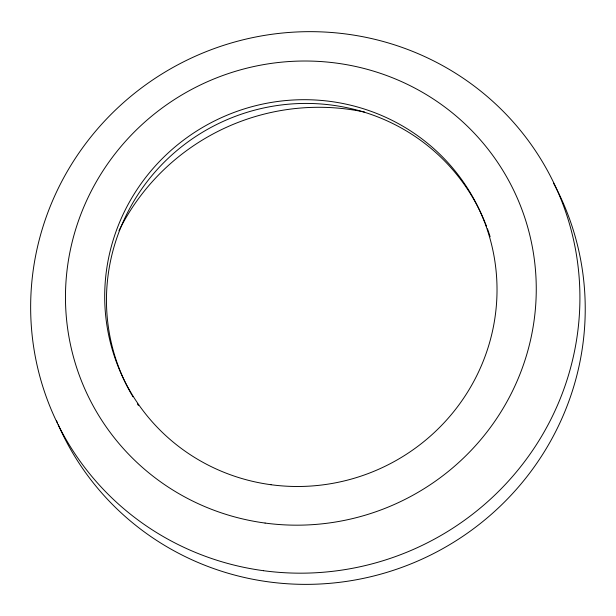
<?xml version="1.0" encoding="UTF-8"?>
<svg xmlns="http://www.w3.org/2000/svg" width="616" height="616" viewBox="0 0 616 616"><rect width="100%" height="100%" fill="white"/><g stroke="black" fill="none" stroke-linecap="round" stroke-linejoin="round"><path stroke-width="0.92" d="M485.447 223.57A196.966 192.592 -25.4 0 1 486.463 226.172M487.433 228.79A196.966 192.592 -25.4 0 1 490.12 236.737M138.423 405.428A196.966 192.592 -25.4 0 1 137.391 403.88M132.948 396.773A196.966 192.592 -25.4 0 1 132.009 395.164M131.539 394.363A196.966 192.592 -25.4 0 1 218.449 123.608A196.966 192.592 -25.4 0 1 485.1 222.707M118.98 230.692A219.619 214.738 -25.4 0 1 364.618 112.081M553.568 183.237A275.752 269.623 -25.4 0 1 428.882 555.902A275.752 269.623 -25.4 0 1 58.243 424.747M57.504 423.038A275.752 269.623 -25.4 0 1 56.41 420.466M271.048 484.73A196.966 192.592 -25.4 0 0 483.675 219.843A196.966 192.592 -25.4 0 0 147.855 174.705A196.966 192.592 -25.4 0 0 271.048 484.73M265.088 523.061A236.359 231.108 -25.4 0 0 520.243 205.19A236.359 231.108 -25.4 0 0 117.256 151.028A236.359 231.108 -25.4 0 0 265.088 523.061M263.548 570.709A275.752 269.623 -25.4 0 0 561.23 199.869A275.752 269.623 -25.4 0 0 91.076 136.675A275.752 269.623 -25.4 0 0 263.548 570.709"/></g></svg>
